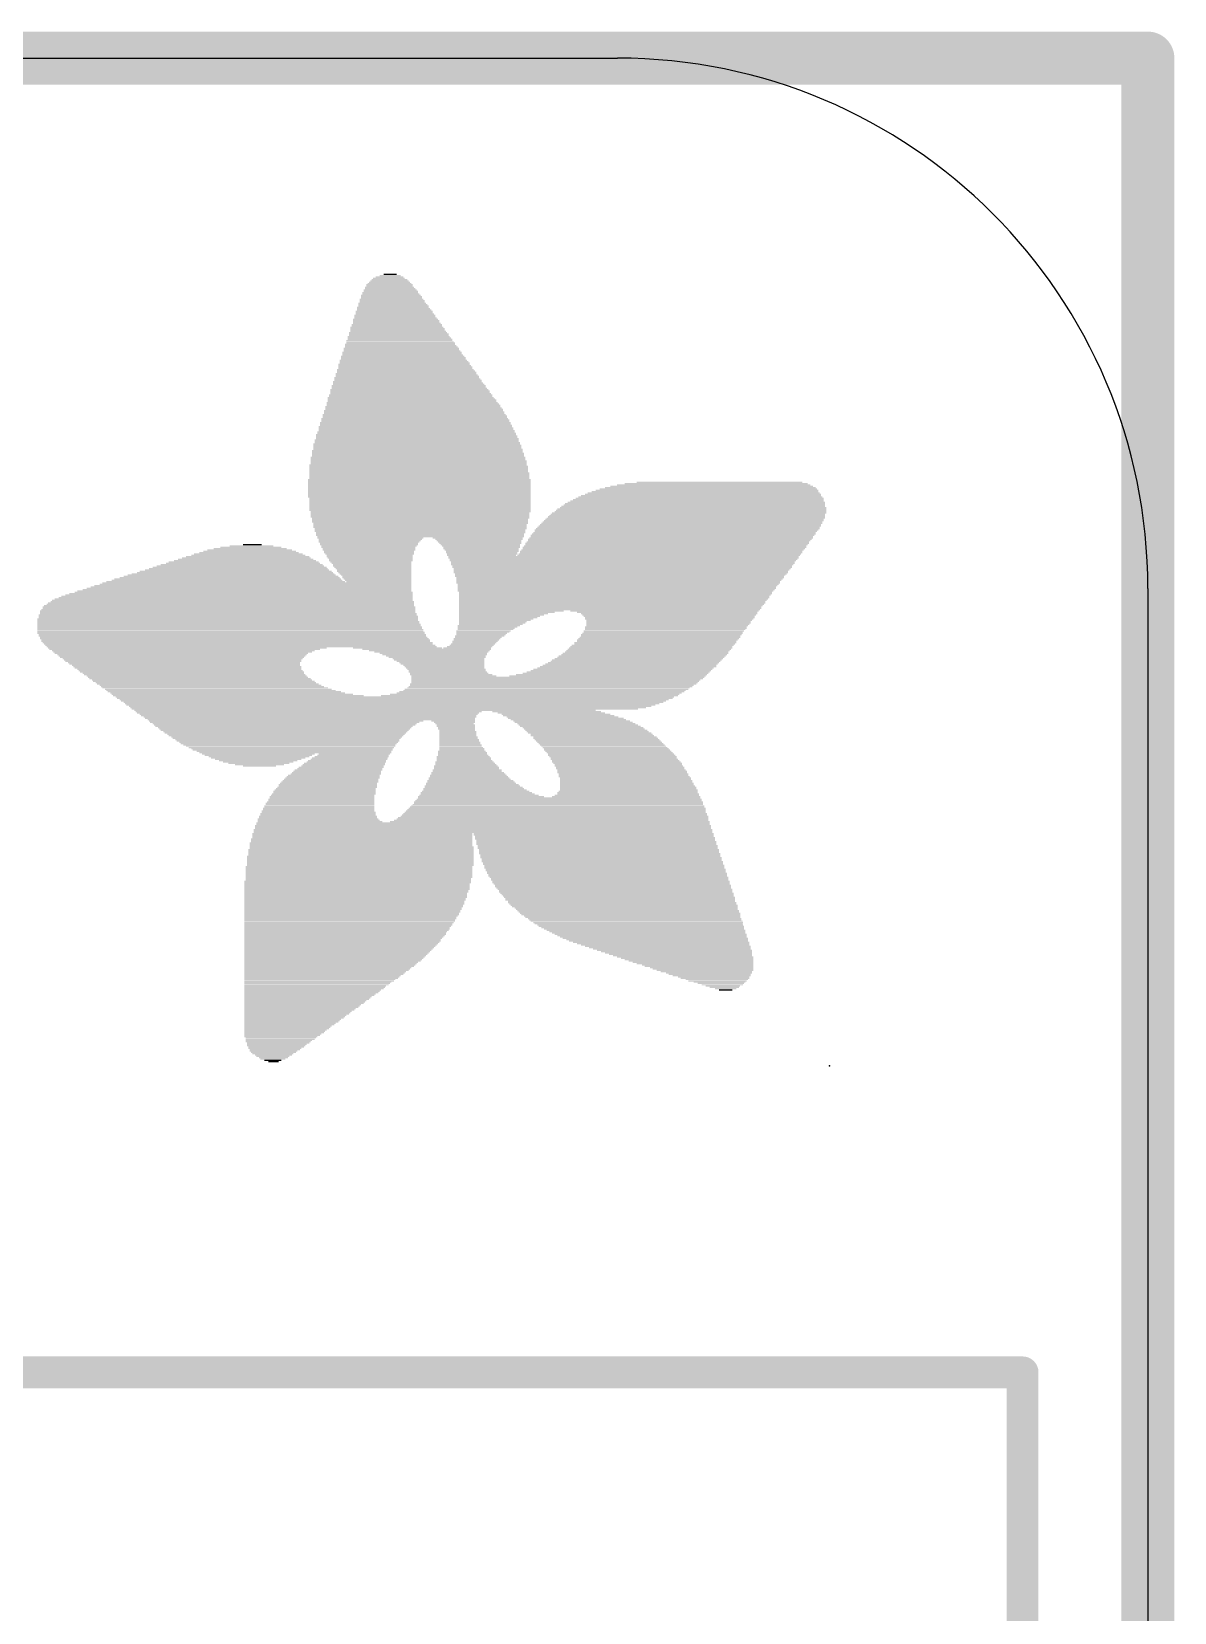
# Model space of a CAD drawing. Extents: x -44.9 to 38.2, y -10.9 to 10.9.
# Drawn here: x 32.75 to 38.23, y 3.35 to 10.92 of the extents above; entities that cross this region are included whole.
import ezdxf

# ---------------------------------------------------------------- set-up
doc = ezdxf.new("R2010")
doc.units = 0
for name, color, linetype in [('1', 12, 'CONTINUOUS'), ('16', 5, 'CONTINUOUS'), ('20', 53, 'CONTINUOUS'), ('22', 6, 'CONTINUOUS'), ('24', 6, 'CONTINUOUS')]:
    doc.layers.add(name, color=color, linetype=linetype)

# ---------------------------------------------------------------- blocks, each defined once
blk = doc.blocks.new('RECT')
blk.add_solid([(-0.5, -0.5), (0.5, -0.5), (-0.5, 0.5), (0.5, 0.5)])

msp = doc.modelspace()

# ---------------------------------------------------------------- linework, layer by layer
at = {"layer": '1', "const_width": 0.254}
for points in [[(-38.1, 10.795), (38.1, 10.795)], [(38.1, 10.795), (38.1, -10.795)]]:
    msp.add_lwpolyline(points, dxfattribs=at)
at = {"layer": '1', "const_width": 0.127}
for points in [[(38.1635, 10.795, 1), (38.0365, 10.795)], [(38.1, 10.7315, 1), (38.1, 10.8585)]]:
    msp.add_lwpolyline(points, format="xyb", dxfattribs=at)
at = {"layer": '16', "const_width": 0.254}
for points in [[(-38.1, 10.795), (38.1, 10.795)], [(38.1, 10.795), (38.1, -10.795)]]:
    msp.add_lwpolyline(points, dxfattribs=at)
at = {"layer": '16', "const_width": 0.127}
for points in [[(38.1635, 10.795, 1), (38.0365, 10.795)], [(38.1, 10.7315, 1), (38.1, 10.8585)]]:
    msp.add_lwpolyline(points, format="xyb", dxfattribs=at)
at = {"layer": '20'}
for p, q in [((-35.56, 10.795), (35.56, 10.795)), ((38.1, 8.255), (38.1, -8.255))]:
    msp.add_line(p, q, dxfattribs=at)
msp.add_arc((35.56, 8.255), 2.54, 0, 90, dxfattribs=at)
at = {"layer": '22', "const_width": 0.1524}
for points in [[(37.5, 4.5), (-37.5, 4.5)], [(37.5, -4.5), (37.5, 4.5)]]:
    msp.add_lwpolyline(points, dxfattribs=at)
at = {"layer": '22', "const_width": 0.0762}
for points in [[(37.5381, 4.5, 1), (37.4619, 4.5)], [(37.5, 4.4619, 1), (37.5, 4.5381)]]:
    msp.add_lwpolyline(points, format="xyb", dxfattribs=at)
at = {"layer": '24'}
msp.add_point((36.576, 5.969), dxfattribs=at)

# ---------------------------------------------------------------- block references
at = {"layer": '22', "rotation": 180}
for p, xscale, yscale in [((34.4678, 9.6965), 0.235, 0.0063), ((34.471, 9.6901), 0.2413, 0.0064), ((34.4678, 9.7092), 0.2222, 0.0063), ((34.4678, 9.7028), 0.2222, 0.0064), ((34.4678, 9.7155), 0.2096, 0.0064), ((34.4678, 9.7218), 0.1968, 0.0063), ((34.4678, 9.7282), 0.1842, 0.0064), ((34.4678, 9.7346), 0.1714, 0.0063), ((34.4646, 9.7409), 0.1524, 0.0064), ((34.4678, 9.7473), 0.1334, 0.0063), ((34.471, 9.7536), 0.1016, 0.0064), ((34.471, 9.7599), 0.0635, 0.0063), ((34.4805, 9.6203), 0.3238, 0.0063), ((34.4837, 9.6139), 0.3302, 0.0064), ((34.4773, 9.6393), 0.3048, 0.0064), ((34.4805, 9.633), 0.3112, 0.0063), ((34.4805, 9.6266), 0.3112, 0.0064), ((34.4742, 9.6584), 0.2857, 0.0063), ((34.4774, 9.652), 0.2921, 0.0064), ((34.4774, 9.6456), 0.2921, 0.0063), ((34.471, 9.6711), 0.2667, 0.0063), ((34.4742, 9.6647), 0.2731, 0.0064), ((34.471, 9.6837), 0.254, 0.0063), ((34.4742, 9.6774), 0.2603, 0.0064), ((34.4995, 9.5377), 0.4127, 0.0064), ((34.4964, 9.5441), 0.4064, 0.0063), ((34.4932, 9.5631), 0.3874, 0.0064), ((34.4932, 9.5568), 0.3874, 0.0063), ((34.4963, 9.5504), 0.3937, 0.0064), ((34.4901, 9.5822), 0.3683, 0.0063), ((34.4901, 9.5758), 0.3683, 0.0064), ((34.4932, 9.5694), 0.3746, 0.0063), ((34.4837, 9.6012), 0.3429, 0.0064), ((34.4869, 9.5949), 0.3493, 0.0063), ((34.49, 9.5885), 0.3556, 0.0064), ((34.4869, 9.6075), 0.3365, 0.0063), ((34.5123, 9.4615), 0.4889, 0.0064), ((34.5091, 9.4806), 0.4699, 0.0063), ((34.5123, 9.4742), 0.4763, 0.0064), ((34.5123, 9.4679), 0.4763, 0.0063), ((34.5027, 9.506), 0.4445, 0.0063), ((34.5059, 9.4996), 0.4508, 0.0064), ((34.5059, 9.4932), 0.4508, 0.0063), ((34.5091, 9.4869), 0.4572, 0.0064), ((34.5027, 9.5187), 0.4318, 0.0063), ((34.5027, 9.5123), 0.4318, 0.0064), ((34.4995, 9.5313), 0.4127, 0.0063), ((34.5027, 9.525), 0.4191, 0.0064), ((34.5281, 9.3917), 0.5588, 0.0063), ((34.525, 9.4044), 0.5525, 0.0063), ((34.525, 9.398), 0.5525, 0.0064), ((34.5186, 9.4234), 0.527, 0.0064), ((34.5218, 9.417), 0.5334, 0.0063), ((34.525, 9.4107), 0.5397, 0.0064), ((34.5154, 9.4425), 0.508, 0.0063), ((34.5186, 9.4361), 0.5144, 0.0064), ((34.5218, 9.4298), 0.5207, 0.0063), ((34.5186, 9.4488), 0.5016, 0.0064), ((34.5155, 9.4551), 0.4953, 0.0063), ((34.5376, 9.3282), 0.6287, 0.0063), ((34.5408, 9.3218), 0.635, 0.0064), ((34.544, 9.3155), 0.6414, 0.0063), ((34.5376, 9.3408), 0.6159, 0.0063), ((34.5408, 9.3345), 0.6223, 0.0064), ((34.5345, 9.3472), 0.6096, 0.0064), ((34.5344, 9.3599), 0.5969, 0.0064), ((34.5344, 9.3536), 0.5969, 0.0063), ((34.5313, 9.3663), 0.5906, 0.0063), ((34.5282, 9.3853), 0.5715, 0.0064), ((34.5282, 9.3789), 0.5715, 0.0063), ((34.5313, 9.3726), 0.5778, 0.0064), ((34.5535, 9.2456), 0.7112, 0.0064), ((34.5567, 9.2393), 0.7176, 0.0063), ((34.5567, 9.252), 0.7048, 0.0063), ((34.5504, 9.2646), 0.6921, 0.0063), ((34.5536, 9.2583), 0.6985, 0.0064), ((34.5472, 9.2837), 0.6731, 0.0064), ((34.5535, 9.271), 0.6858, 0.0064), ((34.5504, 9.2774), 0.6795, 0.0063), ((34.544, 9.3027), 0.654, 0.0063), ((34.5472, 9.2964), 0.6604, 0.0064), ((34.5504, 9.2901), 0.6667, 0.0063), ((34.544, 9.3091), 0.6414, 0.0064), ((34.5725, 9.1631), 0.8001, 0.0063), ((34.5694, 9.1694), 0.7938, 0.0064), ((34.5694, 9.1821), 0.781, 0.0064), ((34.5694, 9.1758), 0.781, 0.0063), ((34.5631, 9.2075), 0.7557, 0.0064), ((34.5662, 9.2012), 0.762, 0.0063), ((34.5662, 9.1948), 0.762, 0.0064), ((34.5694, 9.1884), 0.7684, 0.0063), ((34.5599, 9.2265), 0.7366, 0.0063), ((34.5599, 9.2202), 0.7366, 0.0064), ((34.5631, 9.2139), 0.7429, 0.0063), ((34.5599, 9.2329), 0.7239, 0.0064), ((34.5853, 9.0869), 0.8763, 0.0063), ((34.5821, 9.1059), 0.8572, 0.0064), ((34.5853, 9.0996), 0.8636, 0.0063), ((34.5853, 9.0932), 0.8636, 0.0064), ((34.5789, 9.125), 0.8382, 0.0063), ((34.5821, 9.1186), 0.8446, 0.0064), ((34.5853, 9.1123), 0.8509, 0.0063), ((34.5757, 9.144), 0.8191, 0.0064), ((34.5789, 9.1377), 0.8255, 0.0063), ((34.5821, 9.1313), 0.8318, 0.0064), ((34.5757, 9.1567), 0.8065, 0.0064), ((34.5757, 9.1504), 0.8065, 0.0063), ((34.5948, 9.0234), 0.9334, 0.0063), ((34.5948, 9.017), 0.9334, 0.0064), ((34.598, 9.0107), 0.9398, 0.0063), ((34.5917, 9.0297), 0.9271, 0.0064), ((34.5916, 9.0488), 0.9144, 0.0063), ((34.5916, 9.0424), 0.9144, 0.0064), ((34.5948, 9.0361), 0.9208, 0.0063), ((34.5885, 9.0678), 0.8953, 0.0064), ((34.5917, 9.0615), 0.9017, 0.0063), ((34.5917, 9.0551), 0.9017, 0.0064), ((34.5885, 9.0805), 0.8827, 0.0064), ((34.5885, 9.0742), 0.8827, 0.0063), ((34.598, 8.9472), 0.9906, 0.0063), ((34.6012, 8.9408), 0.9969, 0.0064), ((34.6012, 8.9345), 0.9969, 0.0063), ((34.598, 8.9662), 0.9779, 0.0064), ((34.598, 8.9599), 0.9779, 0.0063), ((34.6012, 8.9535), 0.9843, 0.0064), ((34.5948, 8.9916), 0.9588, 0.0064), ((34.598, 8.9853), 0.9652, 0.0063), ((34.598, 8.9789), 0.9652, 0.0064), ((34.6012, 8.9726), 0.9715, 0.0063), ((34.5948, 9.0043), 0.9462, 0.0064), ((34.598, 8.998), 0.9525, 0.0063), ((34.6044, 8.8837), 1.0287, 0.0063), ((34.6044, 8.8773), 1.0287, 0.0064), ((34.6044, 8.871), 1.0287, 0.0063), ((34.6075, 8.8646), 1.035, 0.0064), ((34.6075, 8.8582), 1.035, 0.0063), ((34.6043, 8.9027), 1.016, 0.0064), ((34.6043, 8.8963), 1.016, 0.0063), ((34.6043, 8.89), 1.016, 0.0064), ((34.6012, 8.9154), 1.0097, 0.0064), ((34.6012, 8.9091), 1.0097, 0.0063), ((34.6012, 8.9281), 0.9969, 0.0064), ((34.6044, 8.9218), 1.0033, 0.0063), ((34.6106, 8.8075), 1.0541, 0.0063), ((34.6106, 8.8011), 1.0541, 0.0064), ((34.6106, 8.7948), 1.0541, 0.0063), ((34.6106, 8.7884), 1.0541, 0.0064), ((34.6106, 8.782), 1.0541, 0.0063), ((34.6043, 8.8456), 1.0414, 0.0063), ((34.6075, 8.8392), 1.0478, 0.0064), ((34.6075, 8.8329), 1.0478, 0.0063), ((34.6075, 8.8265), 1.0478, 0.0064), ((34.6075, 8.8201), 1.0478, 0.0063), ((34.6075, 8.8138), 1.0478, 0.0064), ((34.6075, 8.8519), 1.035, 0.0064), ((34.6107, 8.7757), 1.0668, 0.0064), ((34.6107, 8.7694), 1.0668, 0.0063), ((34.6107, 8.763), 1.0668, 0.0064), ((34.6107, 8.7567), 1.0668, 0.0063), ((34.6107, 8.7503), 1.0668, 0.0064), ((34.6107, 8.7439), 1.0668, 0.0063), ((34.6107, 8.7376), 1.0668, 0.0064), ((34.6107, 8.7313), 1.0668, 0.0063), ((34.6107, 8.7249), 1.0668, 0.0064), ((34.6107, 8.7186), 1.0668, 0.0063), ((34.6107, 8.7122), 1.0668, 0.0064), ((34.6107, 8.7058), 1.0668, 0.0063), ((35.9696, 8.7058), 1.1303, 0.0063), ((35.9728, 8.7122), 1.1113, 0.0064), ((35.9791, 8.7186), 1.0858, 0.0063), ((35.9886, 8.7249), 1.0668, 0.0064), ((35.995, 8.7313), 1.0414, 0.0063), ((36.0045, 8.7376), 1.0096, 0.0064), ((36.0109, 8.7439), 0.9715, 0.0063), ((36.0204, 8.7503), 0.9271, 0.0064), ((36.0331, 8.7567), 0.8763, 0.0063), ((36.049, 8.763), 0.7937, 0.0064), ((34.6107, 8.6995), 1.0668, 0.0064), ((34.6107, 8.6932), 1.0668, 0.0063), ((34.6138, 8.6868), 1.0605, 0.0064), ((34.6138, 8.6805), 1.0605, 0.0063), ((34.6138, 8.6741), 1.0605, 0.0064), ((34.6138, 8.6677), 1.0605, 0.0063), ((34.6138, 8.6614), 1.0605, 0.0064), ((34.6138, 8.6551), 1.0605, 0.0063), ((34.6138, 8.6487), 1.0605, 0.0064), ((34.6138, 8.6424), 1.0605, 0.0063), ((34.6138, 8.636), 1.0605, 0.0064), ((34.6138, 8.6296), 1.0605, 0.0063), ((35.9124, 8.6296), 1.2954, 0.0063), ((35.9156, 8.636), 1.289, 0.0064), ((35.922, 8.6424), 1.2763, 0.0063), ((35.922, 8.6487), 1.2637, 0.0064), ((35.9283, 8.6551), 1.251, 0.0063), ((35.9315, 8.6614), 1.2446, 0.0064), ((35.9379, 8.6677), 1.2319, 0.0063), ((35.941, 8.6741), 1.2128, 0.0064), ((35.9474, 8.6805), 1.2001, 0.0063), ((35.9537, 8.6868), 1.1874, 0.0064), ((35.9569, 8.6932), 1.1684, 0.0063), ((35.9601, 8.6995), 1.1493, 0.0064), ((34.617, 8.6233), 1.0541, 0.0064), ((34.6138, 8.617), 1.0477, 0.0063), ((34.6138, 8.6106), 1.0477, 0.0064), ((34.6138, 8.6043), 1.0477, 0.0063), ((34.6138, 8.5979), 1.0477, 0.0064), ((34.6138, 8.5852), 1.0351, 0.0064), ((34.6138, 8.5789), 1.0351, 0.0063), ((34.6138, 8.5725), 1.0351, 0.0064), ((34.617, 8.5915), 1.0414, 0.0063), ((34.617, 8.5662), 1.0287, 0.0063), ((34.6138, 8.5598), 1.0223, 0.0064), ((34.6138, 8.5534), 1.0223, 0.0063), ((35.8585, 8.5534), 1.3525, 0.0063), ((35.8616, 8.5598), 1.3462, 0.0064), ((35.868, 8.5662), 1.3462, 0.0063), ((35.8712, 8.5725), 1.3399, 0.0064), ((35.8775, 8.5789), 1.3398, 0.0063), ((35.8807, 8.5852), 1.3335, 0.0064), ((35.8871, 8.5915), 1.3335, 0.0063), ((35.8902, 8.5979), 1.3272, 0.0064), ((35.8934, 8.6043), 1.3208, 0.0063), ((35.8966, 8.6106), 1.3145, 0.0064), ((35.9029, 8.617), 1.3144, 0.0063), ((35.9093, 8.6233), 1.3017, 0.0064), ((34.6138, 8.5471), 1.0223, 0.0064), ((34.617, 8.5408), 1.016, 0.0063), ((34.6138, 8.5344), 1.0097, 0.0064), ((34.6138, 8.5281), 1.0097, 0.0063), ((34.617, 8.5217), 1.0033, 0.0064), ((34.6138, 8.5153), 0.9969, 0.0063), ((34.6138, 8.509), 0.9969, 0.0064), ((34.617, 8.5027), 0.9906, 0.0063), ((34.3757, 8.4963), 0.508, 0.0064), ((34.3758, 8.49), 0.4953, 0.0063), ((34.3726, 8.4836), 0.4889, 0.0064), ((34.3694, 8.4772), 0.4826, 0.0063), ((34.8901, 8.4963), 0.4318, 0.0064), ((34.8965, 8.49), 0.4191, 0.0063), ((34.8964, 8.4836), 0.4064, 0.0064), ((34.8996, 8.4772), 0.4, 0.0063), ((35.8013, 8.4772), 1.3526, 0.0063), ((35.8109, 8.49), 1.3589, 0.0063), ((35.8077, 8.4836), 1.3525, 0.0064), ((35.8172, 8.4963), 1.3589, 0.0064), ((35.8236, 8.509), 1.3589, 0.0064), ((35.8204, 8.5027), 1.3525, 0.0063), ((35.8299, 8.5153), 1.3589, 0.0063), ((35.8331, 8.5217), 1.3525, 0.0064), ((35.8426, 8.5344), 1.3589, 0.0064), ((35.8394, 8.5281), 1.3526, 0.0063), ((35.849, 8.5408), 1.3589, 0.0063), ((35.8521, 8.5471), 1.3526, 0.0064), ((33.7884, 8.4074), 0.5905, 0.0064), ((33.7916, 8.4138), 0.5461, 0.0063), ((33.7916, 8.4201), 0.5207, 0.0064), ((33.7947, 8.4265), 0.4762, 0.0063), ((33.7979, 8.4328), 0.4445, 0.0064), ((33.7979, 8.4391), 0.4064, 0.0063), ((33.8011, 8.4455), 0.3493, 0.0064), ((33.8043, 8.4519), 0.2921, 0.0063), ((33.8074, 8.4582), 0.2096, 0.0064), ((33.8105, 8.4646), 0.0889, 0.0063), ((34.3694, 8.4709), 0.4699, 0.0064), ((34.3694, 8.4646), 0.4699, 0.0063), ((34.3694, 8.4582), 0.4572, 0.0064), ((34.3662, 8.4519), 0.4508, 0.0063), ((34.3694, 8.4455), 0.4445, 0.0064), ((34.3694, 8.4391), 0.4445, 0.0063), ((34.3694, 8.4328), 0.4318, 0.0064), ((34.3694, 8.4265), 0.4318, 0.0063), ((34.3726, 8.4201), 0.4255, 0.0064), ((34.3726, 8.4138), 0.4127, 0.0063), ((34.3726, 8.4074), 0.4127, 0.0064), ((34.9028, 8.4709), 0.3937, 0.0064), ((34.9028, 8.4646), 0.381, 0.0063), ((34.906, 8.4582), 0.3747, 0.0064), ((34.9092, 8.4519), 0.3683, 0.0063), ((34.906, 8.4455), 0.3619, 0.0064), ((34.9091, 8.4391), 0.3556, 0.0063), ((34.9123, 8.4328), 0.3492, 0.0064), ((34.9092, 8.4265), 0.3429, 0.0063), ((34.9123, 8.4201), 0.3366, 0.0064), ((34.9091, 8.4138), 0.3302, 0.0063), ((35.5886, 8.4074), 1.6764, 0.0064), ((35.7569, 8.4138), 1.3525, 0.0063), ((35.7632, 8.4201), 1.3526, 0.0064), ((35.7696, 8.4328), 1.3525, 0.0064), ((35.7696, 8.4265), 1.3525, 0.0063), ((35.7759, 8.4391), 1.3526, 0.0063), ((35.7855, 8.4519), 1.3589, 0.0063), ((35.7823, 8.4455), 1.3525, 0.0064), ((35.7886, 8.4582), 1.3526, 0.0064), ((35.7981, 8.4709), 1.3589, 0.0064), ((35.795, 8.4646), 1.3525, 0.0063), ((33.728, 8.3312), 0.9398, 0.0064), ((33.7312, 8.3376), 0.9208, 0.0063), ((33.7375, 8.3439), 0.8827, 0.0064), ((33.7439, 8.3503), 0.8572, 0.0063), ((33.7503, 8.3566), 0.8319, 0.0064), ((33.7535, 8.3629), 0.8001, 0.0063), ((33.7598, 8.3693), 0.7747, 0.0064), ((33.7661, 8.3757), 0.7366, 0.0063), ((33.7693, 8.382), 0.7176, 0.0064), ((33.7756, 8.3884), 0.6795, 0.0063), ((33.7788, 8.3947), 0.6477, 0.0064), ((33.782, 8.401), 0.616, 0.0063), ((34.3757, 8.401), 0.4064, 0.0063), ((34.3789, 8.3947), 0.4, 0.0064), ((34.3789, 8.3884), 0.4, 0.0063), ((34.3789, 8.382), 0.3874, 0.0064), ((34.3821, 8.3757), 0.381, 0.0063), ((34.3852, 8.3693), 0.3747, 0.0064), ((34.3852, 8.3629), 0.3747, 0.0063), ((34.3884, 8.3566), 0.3683, 0.0064), ((34.3916, 8.3503), 0.362, 0.0063), ((34.3948, 8.3439), 0.3556, 0.0064), ((34.3948, 8.3376), 0.3556, 0.0063), ((34.398, 8.3312), 0.3493, 0.0064), ((35.5886, 8.401), 1.6764, 0.0063), ((35.5886, 8.3947), 1.6637, 0.0064), ((35.5854, 8.3884), 1.6574, 0.0063), ((35.5854, 8.382), 1.6446, 0.0064), ((35.5854, 8.3757), 1.6446, 0.0063), ((35.5823, 8.3693), 1.6383, 0.0064), ((35.5822, 8.3629), 1.6256, 0.0063), ((35.5822, 8.3566), 1.6256, 0.0064), ((35.5823, 8.3503), 1.6129, 0.0063), ((35.5791, 8.3439), 1.6065, 0.0064), ((35.5759, 8.3376), 1.6002, 0.0063), ((35.5759, 8.3312), 1.6002, 0.0064), ((33.7947, 8.255), 1.5558, 0.0064), ((33.8043, 8.2614), 1.5367, 0.0063), ((33.8137, 8.2677), 1.5177, 0.0064), ((33.8265, 8.2741), 1.4923, 0.0063), ((33.8328, 8.2804), 1.4796, 0.0064), ((33.6836, 8.2867), 1.143, 0.0063), ((33.69, 8.2931), 1.1049, 0.0064), ((33.6931, 8.2995), 1.0858, 0.0063), ((33.7026, 8.3058), 1.0541, 0.0064), ((33.709, 8.3122), 1.0287, 0.0063), ((33.7122, 8.3185), 0.9969, 0.0064), ((33.7185, 8.3248), 0.9716, 0.0063), ((34.4012, 8.3248), 0.3429, 0.0063), ((34.4043, 8.3185), 0.3366, 0.0064), ((34.4075, 8.3122), 0.3302, 0.0063), ((34.4075, 8.3058), 0.3302, 0.0064), ((34.4107, 8.2995), 0.3239, 0.0063), ((34.4139, 8.2931), 0.3175, 0.0064), ((34.417, 8.2867), 0.3112, 0.0063), ((35.5759, 8.3248), 1.5875, 0.0063), ((35.5727, 8.3185), 1.5812, 0.0064), ((35.5695, 8.3122), 1.5748, 0.0063), ((35.5695, 8.2995), 1.5621, 0.0063), ((35.5663, 8.2931), 1.5557, 0.0064), ((35.5727, 8.3058), 1.5684, 0.0064), ((35.5632, 8.2867), 1.5494, 0.0063), ((35.5632, 8.2804), 1.5494, 0.0064), ((35.56, 8.2677), 1.5304, 0.0064), ((35.5568, 8.2614), 1.524, 0.0063), ((35.5568, 8.255), 1.524, 0.0064), ((35.5632, 8.2741), 1.5367, 0.0063), ((33.7058, 8.1788), 1.759, 0.0064), ((33.709, 8.1852), 1.7526, 0.0063), ((33.7154, 8.1915), 1.7399, 0.0064), ((33.7153, 8.1979), 1.7272, 0.0063), ((33.7217, 8.2042), 1.7145, 0.0064), ((33.7312, 8.2105), 1.6954, 0.0063), ((33.7375, 8.2169), 1.6827, 0.0064), ((33.7471, 8.2233), 1.6637, 0.0063), ((33.7566, 8.2296), 1.6446, 0.0064), ((33.7693, 8.236), 1.6192, 0.0063), ((33.7725, 8.2423), 1.6002, 0.0064), ((33.7852, 8.2486), 1.5748, 0.0063), ((35.5537, 8.2486), 1.5177, 0.0063), ((35.5505, 8.2423), 1.5113, 0.0064), ((35.5314, 8.1788), 1.4605, 0.0064), ((35.5505, 8.236), 1.4986, 0.0063), ((35.5505, 8.2296), 1.4986, 0.0064), ((35.5473, 8.2233), 1.4922, 0.0063), ((35.5442, 8.2169), 1.4859, 0.0064), ((35.5442, 8.2105), 1.4859, 0.0063), ((35.541, 8.2042), 1.4795, 0.0064), ((35.5378, 8.1979), 1.4732, 0.0063), ((35.5346, 8.1915), 1.4668, 0.0064), ((35.5346, 8.1852), 1.4668, 0.0063), ((33.6931, 8.109), 1.8224, 0.0063), ((33.6931, 8.1026), 1.8224, 0.0064), ((33.6962, 8.1217), 1.8161, 0.0063), ((33.6962, 8.1153), 1.8161, 0.0064), ((33.6931, 8.128), 1.8098, 0.0064), ((33.6931, 8.1471), 1.797, 0.0063), ((33.6931, 8.1407), 1.797, 0.0064), ((33.6963, 8.1343), 1.8034, 0.0063), ((33.6962, 8.1534), 1.7907, 0.0064), ((33.6994, 8.1661), 1.7843, 0.0064), ((33.6994, 8.1598), 1.7843, 0.0063), ((33.6994, 8.1724), 1.7717, 0.0063), ((35.5282, 8.1724), 1.4541, 0.0063), ((34.9948, 8.1217), 0.3873, 0.0063), ((35.5251, 8.1661), 1.4478, 0.0064), ((35.5251, 8.1598), 1.4478, 0.0063), ((35.5219, 8.1534), 1.4414, 0.0064), ((35.052, 8.1471), 0.5016, 0.0063), ((35.0298, 8.1407), 0.4572, 0.0064), ((35.0139, 8.1343), 0.4254, 0.0063), ((35.0044, 8.128), 0.4064, 0.0064), ((34.9885, 8.1153), 0.3746, 0.0064), ((34.979, 8.109), 0.3556, 0.0063), ((34.9727, 8.1026), 0.3429, 0.0064), ((35.7855, 8.1471), 0.9017, 0.0063), ((35.7981, 8.1407), 0.8636, 0.0064), ((35.8077, 8.1343), 0.8445, 0.0063), ((35.8077, 8.128), 0.8319, 0.0064), ((35.8077, 8.1217), 0.8191, 0.0063), ((35.8108, 8.1153), 0.8128, 0.0064), ((35.8077, 8.109), 0.8065, 0.0063), ((35.8077, 8.1026), 0.7937, 0.0064), ((33.6994, 8.0836), 1.8351, 0.0063), ((33.6994, 8.0772), 1.8351, 0.0064), ((33.7026, 8.0709), 1.8415, 0.0063), ((33.7026, 8.0645), 1.8415, 0.0064), ((33.6963, 8.0962), 1.8288, 0.0063), ((33.6963, 8.0899), 1.8288, 0.0064), ((33.7058, 8.0582), 1.8478, 0.0063), ((33.7058, 8.0518), 1.8478, 0.0064), ((33.709, 8.0455), 1.8542, 0.0063), ((33.709, 8.0391), 1.8542, 0.0064), ((33.7153, 8.0328), 1.8542, 0.0063), ((33.7153, 8.0264), 1.8542, 0.0064), ((34.8996, 8.0264), 0.235, 0.0064), ((34.9186, 8.0518), 0.2603, 0.0064), ((34.9155, 8.0455), 0.254, 0.0063), ((34.9092, 8.0391), 0.2413, 0.0064), ((34.906, 8.0328), 0.2349, 0.0063), ((34.9441, 8.0772), 0.2985, 0.0064), ((34.9377, 8.0709), 0.2858, 0.0063), ((34.9314, 8.0645), 0.2731, 0.0064), ((34.9282, 8.0582), 0.2667, 0.0063), ((34.9599, 8.0899), 0.3175, 0.0064), ((34.9631, 8.0962), 0.3238, 0.0063), ((34.9536, 8.0836), 0.3048, 0.0063), ((35.7696, 8.0328), 0.7683, 0.0063), ((35.7664, 8.0264), 0.762, 0.0064), ((35.7759, 8.0391), 0.7684, 0.0064), ((35.7791, 8.0455), 0.762, 0.0063), ((35.7823, 8.0518), 0.7683, 0.0064), ((35.7886, 8.0582), 0.7684, 0.0063), ((35.7918, 8.0709), 0.7747, 0.0063), ((35.7918, 8.0645), 0.7747, 0.0064), ((35.8045, 8.0962), 0.7874, 0.0063), ((35.8045, 8.0899), 0.7874, 0.0064), ((35.8013, 8.0836), 0.781, 0.0063), ((35.7981, 8.0772), 0.7747, 0.0064), ((33.7217, 8.0201), 1.8542, 0.0063), ((33.7249, 8.0137), 1.8605, 0.0064), ((33.7312, 8.0074), 1.8606, 0.0063), ((33.7312, 8.001), 1.8606, 0.0064), ((33.7407, 7.9947), 1.8669, 0.0063), ((33.7439, 7.9883), 1.8606, 0.0064), ((33.7535, 7.982), 1.8669, 0.0063), ((33.7598, 7.9756), 1.8669, 0.0064), ((33.4995, 7.9693), 1.3335, 0.0063), ((33.4867, 7.9629), 1.2954, 0.0064), ((33.4804, 7.9566), 1.2573, 0.0063), ((33.4772, 7.9502), 1.2382, 0.0064), ((34.5059, 7.9693), 0.4254, 0.0063), ((34.6456, 7.9629), 0.616, 0.0064), ((34.6583, 7.9566), 0.5778, 0.0063), ((34.6679, 7.9502), 0.5461, 0.0064), ((34.8393, 7.9693), 0.2286, 0.0063), ((34.852, 7.9756), 0.2159, 0.0064), ((34.8615, 7.982), 0.2096, 0.0063), ((34.8679, 7.9883), 0.2095, 0.0064), ((34.8773, 8.001), 0.2159, 0.0064), ((34.8742, 7.9947), 0.2096, 0.0063), ((34.8837, 8.0074), 0.2159, 0.0063), ((34.8869, 8.0137), 0.2222, 0.0064), ((34.8933, 8.0201), 0.2223, 0.0063), ((35.6997, 7.9502), 0.781, 0.0064), ((35.7061, 7.9566), 0.7811, 0.0063), ((35.7124, 7.9629), 0.781, 0.0064), ((35.7188, 7.9693), 0.7811, 0.0063), ((35.7219, 7.9756), 0.7747, 0.0064), ((35.7283, 7.982), 0.7747, 0.0063), ((35.7378, 7.9883), 0.7684, 0.0064), ((35.741, 7.9947), 0.7747, 0.0063), ((35.7505, 8.0074), 0.7684, 0.0063), ((35.7473, 8.001), 0.762, 0.0064), ((35.7569, 8.0137), 0.7683, 0.0064), ((35.7632, 8.0201), 0.7684, 0.0063), ((33.4708, 7.9439), 1.2129, 0.0063), ((33.474, 7.9375), 1.1938, 0.0064), ((33.474, 7.9312), 1.1811, 0.0063), ((33.474, 7.9248), 1.1684, 0.0064), ((33.4772, 7.9184), 1.1494, 0.0063), ((33.4772, 7.9121), 1.1366, 0.0064), ((33.4804, 7.9058), 1.1303, 0.0063), ((33.4836, 7.8994), 1.1113, 0.0064), ((33.4868, 7.8931), 1.1049, 0.0063), ((33.4931, 7.8867), 1.0922, 0.0064), ((33.4994, 7.8803), 1.0922, 0.0063), ((33.5026, 7.874), 1.0858, 0.0064), ((34.6774, 7.9439), 0.5143, 0.0063), ((34.6837, 7.9375), 0.5016, 0.0064), ((34.69, 7.9312), 0.4763, 0.0063), ((34.6964, 7.9248), 0.4636, 0.0064), ((34.7028, 7.9184), 0.4381, 0.0063), ((34.7059, 7.9121), 0.4318, 0.0064), ((34.7123, 7.9058), 0.4191, 0.0063), ((34.7186, 7.8994), 0.4064, 0.0064), ((34.7218, 7.8931), 0.4, 0.0063), ((34.7281, 7.8867), 0.3873, 0.0064), ((34.7313, 7.8803), 0.381, 0.0063), ((34.7345, 7.874), 0.3746, 0.0064), ((35.5981, 7.874), 0.8446, 0.0064), ((35.6108, 7.8803), 0.8446, 0.0063), ((35.6172, 7.8867), 0.8319, 0.0064), ((35.6267, 7.8931), 0.8255, 0.0063), ((35.6362, 7.8994), 0.8192, 0.0064), ((35.6457, 7.9058), 0.8128, 0.0063), ((35.6521, 7.9121), 0.8128, 0.0064), ((35.6616, 7.9184), 0.8064, 0.0063), ((35.6712, 7.9248), 0.8001, 0.0064), ((35.6775, 7.9312), 0.8001, 0.0063), ((35.687, 7.9375), 0.7938, 0.0064), ((35.6934, 7.9439), 0.7937, 0.0063), ((33.5089, 7.8677), 1.0731, 0.0063), ((33.5153, 7.8613), 1.0732, 0.0064), ((33.5217, 7.855), 1.0731, 0.0063), ((33.528, 7.8486), 1.0604, 0.0064), ((33.5344, 7.8422), 1.0605, 0.0063), ((33.5438, 7.8359), 1.0541, 0.0064), ((33.5502, 7.8296), 1.0541, 0.0063), ((33.5598, 7.8232), 1.0605, 0.0064), ((33.5693, 7.8169), 1.0541, 0.0063), ((33.5788, 7.8105), 1.0604, 0.0064), ((33.5883, 7.8042), 1.0541, 0.0063), ((33.5979, 7.7978), 1.0605, 0.0064), ((34.7409, 7.8677), 0.3747, 0.0063), ((34.7472, 7.855), 0.3746, 0.0063), ((34.7441, 7.8613), 0.3683, 0.0064), ((34.7536, 7.8486), 0.3747, 0.0064), ((34.763, 7.8422), 0.3937, 0.0063), ((35.252, 7.7978), 1.3716, 0.0064), ((35.2647, 7.8169), 1.3843, 0.0063), ((35.2615, 7.8105), 1.3779, 0.0064), ((34.7758, 7.8359), 0.4064, 0.0064), ((35.2743, 7.8296), 1.4033, 0.0063), ((35.2711, 7.8232), 1.397, 0.0064), ((35.2584, 7.8042), 1.3716, 0.0063), ((35.5124, 7.8359), 0.9398, 0.0064), ((35.5314, 7.8422), 0.9144, 0.0063), ((35.5505, 7.8486), 0.889, 0.0064), ((35.5632, 7.855), 0.8763, 0.0063), ((35.5759, 7.8613), 0.8636, 0.0064), ((35.5854, 7.8677), 0.8572, 0.0063), ((33.6106, 7.7915), 1.0605, 0.0063), ((33.6201, 7.7851), 1.0668, 0.0064), ((33.6328, 7.7788), 1.0795, 0.0063), ((33.6487, 7.7724), 1.0859, 0.0064), ((33.6613, 7.7661), 1.0985, 0.0063), ((33.6772, 7.7597), 1.1176, 0.0064), ((33.6931, 7.7534), 1.124, 0.0063), ((33.7154, 7.747), 1.1557, 0.0064), ((33.7439, 7.7407), 1.2002, 0.0063), ((34.4932, 7.7343), 2.6734, 0.0064), ((34.4932, 7.728), 2.6606, 0.0063), ((34.4901, 7.7216), 2.6289, 0.0064), ((35.1377, 7.7407), 1.4224, 0.0063), ((35.1632, 7.747), 1.3843, 0.0064), ((35.1853, 7.7534), 1.3653, 0.0063), ((35.1981, 7.7597), 1.3653, 0.0064), ((35.2108, 7.7661), 1.3525, 0.0063), ((35.2203, 7.7724), 1.3589, 0.0064), ((35.2298, 7.7788), 1.3526, 0.0063), ((35.2394, 7.7851), 1.3589, 0.0064), ((35.2457, 7.7915), 1.3589, 0.0063), ((34.4869, 7.7153), 2.6099, 0.0063), ((34.4869, 7.7089), 2.5845, 0.0064), ((34.4805, 7.7026), 2.559, 0.0063), ((34.4742, 7.6962), 2.5337, 0.0064), ((34.471, 7.6899), 2.5019, 0.0063), ((34.4614, 7.6835), 2.4701, 0.0064), ((34.4456, 7.6772), 2.4257, 0.0063), ((34.3503, 7.6708), 2.2098, 0.0064), ((34.0804, 7.6645), 1.6573, 0.0063), ((34.0772, 7.6581), 1.6383, 0.0064), ((34.0804, 7.6518), 1.6193, 0.0063), ((34.0804, 7.6454), 1.6065, 0.0064), ((35.2203, 7.6645), 0.5207, 0.0063), ((35.2425, 7.6581), 0.5144, 0.0064), ((35.2647, 7.6518), 0.5207, 0.0063), ((35.2774, 7.6454), 0.5334, 0.0064), ((34.0868, 7.6391), 1.5938, 0.0063), ((34.0868, 7.6327), 1.5812, 0.0064), ((34.0932, 7.6264), 1.5685, 0.0063), ((33.9725, 7.62), 1.3144, 0.0064), ((33.9661, 7.6137), 1.2891, 0.0063), ((33.9661, 7.6073), 1.2637, 0.0064), ((33.9661, 7.601), 1.2509, 0.0063), ((33.9629, 7.5946), 1.2319, 0.0064), ((33.9661, 7.5883), 1.2129, 0.0063), ((33.9661, 7.5819), 1.2001, 0.0064), ((33.9661, 7.5756), 1.1875, 0.0063), ((33.9693, 7.5692), 1.1684, 0.0064), ((34.7726, 7.62), 0.2096, 0.0064), ((34.779, 7.6137), 0.1969, 0.0063), ((34.779, 7.6073), 0.1841, 0.0064), ((34.7853, 7.601), 0.1842, 0.0063), ((34.7853, 7.5946), 0.1842, 0.0064), ((34.7885, 7.5883), 0.1778, 0.0063), ((34.7885, 7.5819), 0.1778, 0.0064), ((34.7948, 7.5692), 0.1778, 0.0064), ((34.7917, 7.5756), 0.1715, 0.0063), ((35.2965, 7.6391), 0.5334, 0.0063), ((35.3124, 7.6327), 0.5525, 0.0064), ((35.3251, 7.6264), 0.5525, 0.0063), ((35.3409, 7.62), 0.5588, 0.0064), ((35.3505, 7.6137), 0.5651, 0.0063), ((35.3632, 7.6073), 0.5651, 0.0064), ((35.3727, 7.601), 0.5715, 0.0063), ((35.3822, 7.5946), 0.5778, 0.0064), ((35.3949, 7.5883), 0.5778, 0.0063), ((35.4013, 7.5819), 0.5779, 0.0064), ((35.4108, 7.5756), 0.5842, 0.0063), ((35.4171, 7.5692), 0.5842, 0.0064), ((33.9693, 7.5629), 1.1557, 0.0063), ((33.9725, 7.5565), 1.1366, 0.0064), ((33.9725, 7.5502), 1.124, 0.0063), ((33.9757, 7.5438), 1.1049, 0.0064), ((33.9757, 7.5375), 1.0922, 0.0063), ((33.9789, 7.5311), 1.0731, 0.0064), ((33.982, 7.5248), 1.0668, 0.0063), ((33.9852, 7.5184), 1.0478, 0.0064), ((33.9852, 7.5121), 1.035, 0.0063), ((33.9884, 7.5057), 1.016, 0.0064), ((33.9948, 7.4994), 1.0033, 0.0063), ((33.9979, 7.493), 0.9842, 0.0064), ((34.8011, 7.5311), 0.1905, 0.0064), ((34.8011, 7.5248), 0.1905, 0.0063), ((34.8043, 7.5184), 0.1969, 0.0064), ((34.8043, 7.5121), 0.1969, 0.0063), ((34.7948, 7.5629), 0.1778, 0.0063), ((34.7948, 7.5565), 0.1778, 0.0064), ((34.7948, 7.5502), 0.1778, 0.0063), ((34.798, 7.5438), 0.1842, 0.0064), ((34.798, 7.5375), 0.1842, 0.0063), ((34.8075, 7.5057), 0.2032, 0.0064), ((34.8075, 7.4994), 0.2032, 0.0063), ((34.8107, 7.493), 0.2096, 0.0064), ((35.4267, 7.5629), 0.5905, 0.0063), ((35.4362, 7.5565), 0.5842, 0.0064), ((35.4394, 7.5502), 0.5905, 0.0063), ((35.452, 7.5438), 0.5905, 0.0064), ((35.4552, 7.5375), 0.5969, 0.0063), ((35.4616, 7.5311), 0.5969, 0.0064), ((35.468, 7.5248), 0.5969, 0.0063), ((35.4743, 7.5184), 0.5969, 0.0064), ((35.4807, 7.5121), 0.5969, 0.0063), ((35.487, 7.5057), 0.5969, 0.0064), ((35.4933, 7.4994), 0.5969, 0.0063), ((35.4997, 7.493), 0.5969, 0.0064), ((34.0011, 7.4867), 0.9652, 0.0063), ((34.0042, 7.4803), 0.9589, 0.0064), ((34.0106, 7.474), 0.9334, 0.0063), ((34.017, 7.4676), 0.9207, 0.0064), ((33.8392, 7.4613), 0.5397, 0.0063), ((33.8392, 7.4549), 0.5143, 0.0064), ((33.8423, 7.4486), 0.4826, 0.0063), ((33.8392, 7.4422), 0.4509, 0.0064), ((33.8392, 7.4359), 0.4127, 0.0063), ((33.8392, 7.4295), 0.3747, 0.0064), ((33.8392, 7.4232), 0.3365, 0.0063), ((34.2614, 7.4232), 0.381, 0.0063), ((34.2646, 7.4295), 0.3746, 0.0064), ((34.2741, 7.4359), 0.3683, 0.0063), ((34.2773, 7.4422), 0.362, 0.0064), ((34.2868, 7.4486), 0.3556, 0.0063), ((34.2932, 7.4549), 0.3429, 0.0064), ((34.2996, 7.4613), 0.3429, 0.0063), ((34.8266, 7.4232), 0.2794, 0.0063), ((34.8202, 7.4486), 0.254, 0.0063), ((34.8234, 7.4422), 0.2604, 0.0064), ((34.8234, 7.4359), 0.2604, 0.0063), ((34.8266, 7.4295), 0.2667, 0.0064), ((34.8139, 7.474), 0.2286, 0.0063), ((34.8171, 7.4676), 0.2349, 0.0064), ((34.8171, 7.4613), 0.2349, 0.0063), ((34.8203, 7.4549), 0.2413, 0.0064), ((34.8139, 7.4867), 0.2159, 0.0063), ((34.8139, 7.4803), 0.2159, 0.0064), ((35.5092, 7.4803), 0.6032, 0.0064), ((35.5061, 7.4867), 0.5969, 0.0063), ((35.5156, 7.474), 0.6033, 0.0063), ((35.5219, 7.4676), 0.6032, 0.0064), ((35.5282, 7.4613), 0.6033, 0.0063), ((35.5314, 7.4549), 0.6096, 0.0064), ((35.5378, 7.4486), 0.6096, 0.0063), ((35.541, 7.4422), 0.6033, 0.0064), ((35.5441, 7.4359), 0.6096, 0.0063), ((35.5505, 7.4295), 0.6096, 0.0064), ((35.5537, 7.4232), 0.6159, 0.0063), ((33.8424, 7.4168), 0.2921, 0.0064), ((33.8455, 7.4104), 0.235, 0.0063), ((33.8455, 7.4041), 0.1588, 0.0064), ((34.1947, 7.347), 0.4509, 0.0063), ((34.1979, 7.3533), 0.4445, 0.0064), ((34.2011, 7.3597), 0.4382, 0.0063), ((34.2106, 7.366), 0.4318, 0.0064), ((34.2138, 7.3723), 0.4254, 0.0063), ((34.217, 7.3787), 0.4191, 0.0064), ((34.2234, 7.3851), 0.4191, 0.0063), ((34.2297, 7.3914), 0.4064, 0.0064), ((34.236, 7.3978), 0.4064, 0.0063), ((34.2424, 7.4041), 0.3937, 0.0064), ((34.2488, 7.4104), 0.3937, 0.0063), ((34.2519, 7.4168), 0.3874, 0.0064), ((34.8488, 7.347), 0.3874, 0.0063), ((34.8456, 7.3597), 0.3683, 0.0063), ((34.8488, 7.3533), 0.3746, 0.0064), ((34.8424, 7.3723), 0.3493, 0.0063), ((34.8456, 7.366), 0.3556, 0.0064), ((34.8393, 7.3851), 0.3302, 0.0063), ((34.8393, 7.3787), 0.3302, 0.0064), ((34.8329, 7.4041), 0.3048, 0.0064), ((34.8361, 7.3978), 0.3112, 0.0063), ((34.8361, 7.3914), 0.3112, 0.0064), ((34.8298, 7.4168), 0.2857, 0.0064), ((34.833, 7.4104), 0.2921, 0.0063), ((35.56, 7.4168), 0.616, 0.0064), ((35.5632, 7.4104), 0.6096, 0.0063), ((35.5663, 7.4041), 0.6159, 0.0064), ((35.5727, 7.3978), 0.616, 0.0063), ((35.5727, 7.3914), 0.616, 0.0064), ((35.5791, 7.3851), 0.6159, 0.0063), ((35.5823, 7.3787), 0.6223, 0.0064), ((35.5823, 7.3723), 0.6223, 0.0063), ((35.5886, 7.366), 0.6223, 0.0064), ((35.5886, 7.3597), 0.6223, 0.0063), ((35.5918, 7.3533), 0.6287, 0.0064), ((35.5981, 7.347), 0.6286, 0.0063), ((34.1534, 7.2708), 0.4953, 0.0063), ((34.1566, 7.2835), 0.4889, 0.0063), ((34.1566, 7.2771), 0.4889, 0.0064), ((34.1598, 7.2898), 0.4826, 0.0064), ((34.163, 7.2961), 0.4762, 0.0063), ((34.1694, 7.3025), 0.4763, 0.0064), ((34.1726, 7.3152), 0.4699, 0.0064), ((34.1726, 7.3089), 0.4699, 0.0063), ((34.1757, 7.3216), 0.4636, 0.0063), ((34.1821, 7.3279), 0.4635, 0.0064), ((34.1852, 7.3342), 0.4572, 0.0063), ((34.1884, 7.3406), 0.4508, 0.0064), ((34.8837, 7.2771), 0.5334, 0.0064), ((34.8901, 7.2708), 0.5461, 0.0063), ((34.8805, 7.2835), 0.5143, 0.0063), ((34.8773, 7.2898), 0.4953, 0.0064), ((34.871, 7.2961), 0.4826, 0.0063), ((34.8647, 7.3089), 0.4572, 0.0063), ((34.8711, 7.3025), 0.4699, 0.0064), ((34.8583, 7.3216), 0.4318, 0.0063), ((34.8647, 7.3152), 0.4445, 0.0064), ((34.8552, 7.3342), 0.4127, 0.0063), ((34.8584, 7.3279), 0.4191, 0.0064), ((34.852, 7.3406), 0.3937, 0.0064), ((35.6076, 7.2771), 0.6731, 0.0064), ((35.6108, 7.2708), 0.6794, 0.0063), ((35.6108, 7.2835), 0.6668, 0.0063), ((35.6044, 7.3216), 0.6413, 0.0063), ((35.6044, 7.3152), 0.6413, 0.0064), ((35.6076, 7.3089), 0.6477, 0.0063), ((35.5981, 7.3406), 0.6286, 0.0064), ((35.6013, 7.3342), 0.635, 0.0063), ((35.6013, 7.3279), 0.635, 0.0064), ((35.6108, 7.3025), 0.654, 0.0064), ((35.6108, 7.2961), 0.654, 0.0063), ((35.614, 7.2898), 0.6604, 0.0064), ((34.1281, 7.2009), 0.5334, 0.0064), ((34.1281, 7.1946), 0.5334, 0.0063), ((34.1313, 7.2136), 0.5271, 0.0064), ((34.1313, 7.2073), 0.5271, 0.0063), ((34.1345, 7.2263), 0.5207, 0.0064), ((34.1345, 7.22), 0.5207, 0.0063), ((34.1376, 7.2327), 0.5144, 0.0063), ((34.1408, 7.2454), 0.508, 0.0063), ((34.1408, 7.239), 0.508, 0.0064), ((34.144, 7.2581), 0.5017, 0.0063), ((34.144, 7.2517), 0.5017, 0.0064), ((34.1472, 7.2644), 0.4953, 0.0064), ((35.2679, 7.1946), 1.4288, 0.0063), ((35.2711, 7.2009), 1.4224, 0.0064), ((35.2711, 7.2073), 1.4097, 0.0063), ((35.2743, 7.2136), 1.4033, 0.0064), ((35.2743, 7.22), 1.3907, 0.0063), ((35.2775, 7.2327), 1.3843, 0.0063), ((35.2775, 7.2263), 1.3843, 0.0064), ((35.2774, 7.239), 1.3716, 0.0064), ((35.2806, 7.2454), 1.3652, 0.0063), ((34.906, 7.2581), 0.6033, 0.0063), ((35.2806, 7.2517), 1.3526, 0.0064), ((34.8965, 7.2644), 0.5715, 0.0064), ((35.6013, 7.2581), 0.7112, 0.0063), ((35.6044, 7.2644), 0.6921, 0.0064), ((34.9155, 7.1184), 2.1844, 0.0063), ((34.9154, 7.1311), 2.1717, 0.0063), ((34.9154, 7.1247), 2.1717, 0.0064), ((34.1249, 7.1501), 0.5778, 0.0064), ((34.1281, 7.1438), 0.5842, 0.0063), ((34.1345, 7.1374), 0.5969, 0.0064), ((34.1249, 7.1628), 0.5652, 0.0064), ((34.1249, 7.1565), 0.5652, 0.0063), ((34.1249, 7.1755), 0.5524, 0.0064), ((34.1249, 7.1692), 0.5524, 0.0063), ((34.1249, 7.1882), 0.5398, 0.0064), ((34.1281, 7.1819), 0.5461, 0.0063), ((35.2362, 7.1374), 1.5303, 0.0064), ((35.2425, 7.1438), 1.505, 0.0063), ((35.2489, 7.1501), 1.4923, 0.0064), ((35.2521, 7.1565), 1.4859, 0.0063), ((35.2584, 7.1628), 1.4732, 0.0064), ((35.2584, 7.1692), 1.4605, 0.0063), ((35.2615, 7.1755), 1.4541, 0.0064), ((35.2615, 7.1819), 1.4415, 0.0063), ((35.2647, 7.1882), 1.4351, 0.0064), ((34.3345, 7.0549), 1.0605, 0.0063), ((34.3345, 7.0485), 1.0605, 0.0064), ((34.3345, 7.0422), 1.0605, 0.0063), ((34.3377, 7.0803), 1.0541, 0.0063), ((34.3377, 7.0739), 1.0541, 0.0064), ((34.3377, 7.0676), 1.0541, 0.0063), ((34.3377, 7.0612), 1.0541, 0.0064), ((34.9154, 7.0993), 2.1971, 0.0064), ((34.9154, 7.093), 2.1971, 0.0063), ((34.9154, 7.0866), 2.1971, 0.0064), ((34.9155, 7.112), 2.1844, 0.0064), ((34.9155, 7.1057), 2.1844, 0.0063), ((35.4457, 7.0803), 1.1494, 0.0063), ((35.4457, 7.0739), 1.1494, 0.0064), ((35.452, 7.0612), 1.1493, 0.0064), ((35.452, 7.0549), 1.1493, 0.0063), ((35.4489, 7.0676), 1.143, 0.0063), ((35.4552, 7.0485), 1.143, 0.0064), ((35.4584, 7.0422), 1.1494, 0.0063), ((34.3281, 6.9723), 1.0858, 0.0064), ((34.3281, 6.966), 1.0858, 0.0063), ((34.3313, 7.0041), 1.0795, 0.0063), ((34.3313, 6.9977), 1.0795, 0.0064), ((34.3313, 6.9914), 1.0795, 0.0063), ((34.3313, 6.985), 1.0795, 0.0064), ((34.3313, 6.9787), 1.0795, 0.0063), ((34.3313, 7.0358), 1.0668, 0.0064), ((34.3313, 7.0295), 1.0668, 0.0063), ((34.3313, 7.0231), 1.0668, 0.0064), ((34.3345, 7.0168), 1.0731, 0.0063), ((34.3345, 7.0104), 1.0731, 0.0064), ((35.4584, 7.0358), 1.1494, 0.0064), ((35.4584, 7.0295), 1.1494, 0.0063), ((35.4648, 7.0231), 1.1493, 0.0064), ((35.4648, 7.0168), 1.1493, 0.0063), ((35.4648, 7.0104), 1.1493, 0.0064), ((35.4711, 7.0041), 1.1494, 0.0063), ((35.4711, 6.9977), 1.1494, 0.0064), ((35.4711, 6.9914), 1.1494, 0.0063), ((35.4743, 6.985), 1.1557, 0.0064), ((35.4775, 6.9787), 1.1493, 0.0063), ((35.4775, 6.9723), 1.1493, 0.0064), ((35.4807, 6.966), 1.1557, 0.0063), ((34.3218, 6.9215), 1.0859, 0.0064), ((34.3218, 6.9152), 1.0859, 0.0063), ((34.3218, 6.9088), 1.0859, 0.0064), ((34.3218, 6.9024), 1.0859, 0.0063), ((34.3218, 6.8961), 1.0859, 0.0064), ((34.3218, 6.8898), 1.0859, 0.0063), ((34.3281, 6.9596), 1.0858, 0.0064), ((34.3281, 6.9533), 1.0858, 0.0063), ((34.3281, 6.9469), 1.0858, 0.0064), ((34.3281, 6.9405), 1.0858, 0.0063), ((34.3281, 6.9342), 1.0858, 0.0064), ((34.3281, 6.9279), 1.0858, 0.0063), ((35.4838, 6.9596), 1.1494, 0.0064), ((35.4838, 6.9533), 1.1494, 0.0063), ((35.487, 6.9469), 1.1557, 0.0064), ((35.4901, 6.9405), 1.1493, 0.0063), ((35.4901, 6.9342), 1.1493, 0.0064), ((35.4965, 6.9279), 1.1494, 0.0063), ((35.4965, 6.9215), 1.1494, 0.0064), ((35.4965, 6.9152), 1.1494, 0.0063), ((35.5029, 6.9088), 1.1493, 0.0064), ((35.5029, 6.9024), 1.1493, 0.0063), ((35.506, 6.8961), 1.143, 0.0064), ((35.5092, 6.8898), 1.1494, 0.0063), ((34.3122, 6.839), 1.0795, 0.0063), ((34.3122, 6.8326), 1.0795, 0.0064), ((34.3122, 6.8262), 1.0795, 0.0063), ((34.3122, 6.8199), 1.0795, 0.0064), ((34.3122, 6.8136), 1.0795, 0.0063), ((34.3154, 6.8517), 1.0858, 0.0063), ((34.3154, 6.8453), 1.0858, 0.0064), ((34.3218, 6.8834), 1.0859, 0.0064), ((34.3218, 6.8771), 1.0859, 0.0063), ((34.3218, 6.8707), 1.0859, 0.0064), ((34.3186, 6.8643), 1.0795, 0.0063), ((34.3186, 6.858), 1.0795, 0.0064), ((35.5124, 6.8834), 1.143, 0.0064), ((35.5124, 6.8771), 1.143, 0.0063), ((35.5187, 6.8707), 1.143, 0.0064), ((35.5219, 6.8643), 1.1366, 0.0063), ((35.5219, 6.858), 1.1366, 0.0064), ((35.5282, 6.8517), 1.1367, 0.0063), ((35.5282, 6.8453), 1.1367, 0.0064), ((35.5314, 6.839), 1.1303, 0.0063), ((35.5378, 6.8326), 1.1303, 0.0064), ((35.5378, 6.8262), 1.1303, 0.0063), ((35.541, 6.8199), 1.1239, 0.0064), ((35.5473, 6.8136), 1.124, 0.0063), ((34.309, 6.8072), 1.0731, 0.0064), ((34.309, 6.8009), 1.0731, 0.0063), ((34.3059, 6.7945), 1.0668, 0.0064), ((34.3059, 6.7881), 1.0668, 0.0063), ((34.3059, 6.7818), 1.0668, 0.0064), ((34.3059, 6.7755), 1.0668, 0.0063), ((34.3027, 6.7691), 1.0604, 0.0064), ((34.3027, 6.7628), 1.0604, 0.0063), ((34.2996, 6.7564), 1.0541, 0.0064), ((34.2996, 6.75), 1.0541, 0.0063), ((34.2996, 6.7437), 1.0541, 0.0064), ((34.2964, 6.7374), 1.0477, 0.0063), ((35.5505, 6.8072), 1.1176, 0.0064), ((35.5505, 6.8009), 1.1176, 0.0063), ((35.5568, 6.7945), 1.1176, 0.0064), ((35.56, 6.7881), 1.1112, 0.0063), ((35.5632, 6.7818), 1.1049, 0.0064), ((35.5695, 6.7755), 1.1049, 0.0063), ((35.5727, 6.7691), 1.0986, 0.0064), ((35.5727, 6.7628), 1.0986, 0.0063), ((35.5791, 6.7564), 1.0859, 0.0064), ((35.5822, 6.75), 1.0922, 0.0063), ((35.5854, 6.7437), 1.0858, 0.0064), ((35.5918, 6.7374), 1.0859, 0.0063), ((34.2964, 6.731), 1.0477, 0.0064), ((34.2932, 6.7247), 1.0414, 0.0063), ((34.2932, 6.7183), 1.0414, 0.0064), ((34.29, 6.712), 1.035, 0.0063), ((34.29, 6.7056), 1.035, 0.0064), ((34.2805, 6.6802), 1.016, 0.0064), ((34.2805, 6.6739), 1.016, 0.0063), ((34.2773, 6.6675), 1.0096, 0.0064), ((34.2773, 6.6612), 1.0096, 0.0063), ((34.2869, 6.6993), 1.0287, 0.0063), ((34.2869, 6.6929), 1.0287, 0.0064), ((34.2837, 6.6866), 1.0223, 0.0063), ((35.595, 6.731), 1.0795, 0.0064), ((35.6013, 6.7247), 1.0668, 0.0063), ((35.6044, 6.7183), 1.0605, 0.0064), ((35.6108, 6.712), 1.0604, 0.0063), ((35.614, 6.7056), 1.0541, 0.0064), ((35.6204, 6.6993), 1.0541, 0.0063), ((35.6235, 6.6929), 1.0478, 0.0064), ((35.6299, 6.6866), 1.0351, 0.0063), ((35.6331, 6.6802), 1.0287, 0.0064), ((35.6425, 6.6739), 1.0223, 0.0063), ((35.6457, 6.6675), 1.016, 0.0064), ((35.6521, 6.6612), 1.016, 0.0063), ((34.2741, 6.6548), 1.0033, 0.0064), ((34.2709, 6.6485), 0.9969, 0.0063), ((34.2709, 6.6421), 0.9969, 0.0064), ((34.2678, 6.6358), 0.9906, 0.0063), ((34.2646, 6.6294), 0.9842, 0.0064), ((34.2646, 6.6231), 0.9842, 0.0063), ((34.2615, 6.6167), 0.9779, 0.0064), ((34.2583, 6.6104), 0.9715, 0.0063), ((34.2551, 6.604), 0.9652, 0.0064), ((34.2551, 6.5977), 0.9652, 0.0063), ((34.2519, 6.5913), 0.9588, 0.0064), ((34.2488, 6.585), 0.9525, 0.0063), ((35.6585, 6.6548), 1.0033, 0.0064), ((35.6616, 6.6485), 0.997, 0.0063), ((35.668, 6.6421), 0.9843, 0.0064), ((35.6743, 6.6358), 0.9842, 0.0063), ((35.6806, 6.6294), 0.9715, 0.0064), ((35.687, 6.6231), 0.9588, 0.0063), ((35.6966, 6.6167), 0.9525, 0.0064), ((35.7029, 6.6104), 0.9398, 0.0063), ((35.7093, 6.604), 0.9271, 0.0064), ((35.7188, 6.5977), 0.9207, 0.0063), ((35.7251, 6.5913), 0.908, 0.0064), ((35.7315, 6.585), 0.8953, 0.0063), ((34.236, 6.5532), 0.9271, 0.0064), ((34.2328, 6.5469), 0.9207, 0.0063), ((34.2424, 6.5723), 0.9398, 0.0063), ((34.2424, 6.5659), 0.9398, 0.0064), ((34.2392, 6.5596), 0.9334, 0.0063), ((34.2297, 6.5405), 0.9144, 0.0064), ((34.2265, 6.5342), 0.908, 0.0063), ((34.2234, 6.5278), 0.9017, 0.0064), ((34.2202, 6.5215), 0.8953, 0.0063), ((34.217, 6.5151), 0.889, 0.0064), ((34.2138, 6.5088), 0.8826, 0.0063), ((34.2456, 6.5786), 0.9461, 0.0064), ((35.741, 6.5786), 0.889, 0.0064), ((35.7505, 6.5723), 0.87, 0.0063), ((35.7569, 6.5659), 0.8573, 0.0064), ((35.7696, 6.5596), 0.8445, 0.0063), ((35.7791, 6.5532), 0.8255, 0.0064), ((35.7886, 6.5469), 0.8064, 0.0063), ((35.8013, 6.5405), 0.7938, 0.0064), ((35.8109, 6.5342), 0.7747, 0.0063), ((35.8204, 6.5278), 0.7557, 0.0064), ((35.8331, 6.5215), 0.7429, 0.0063), ((35.8426, 6.5151), 0.7239, 0.0064), ((35.8521, 6.5088), 0.7048, 0.0063), ((34.1979, 6.477), 0.8509, 0.0064), ((34.1947, 6.4707), 0.8445, 0.0063), ((34.2043, 6.4897), 0.8636, 0.0064), ((34.2011, 6.4834), 0.8572, 0.0063), ((34.1884, 6.4643), 0.8318, 0.0064), ((34.1853, 6.458), 0.8255, 0.0063), ((34.1821, 6.4516), 0.8191, 0.0064), ((34.1789, 6.4453), 0.8128, 0.0063), ((34.2107, 6.5024), 0.8763, 0.0064), ((34.2075, 6.4961), 0.8699, 0.0063), ((34.1726, 6.4389), 0.8001, 0.0064), ((35.8616, 6.5024), 0.6858, 0.0064), ((35.8712, 6.4961), 0.6667, 0.0063), ((35.8839, 6.4897), 0.6541, 0.0064), ((35.8934, 6.4834), 0.635, 0.0063), ((35.9029, 6.477), 0.616, 0.0064), ((35.9124, 6.4707), 0.5969, 0.0063), ((35.922, 6.4643), 0.5779, 0.0064), ((35.9315, 6.458), 0.5588, 0.0063), ((35.9442, 6.4516), 0.5334, 0.0064), ((35.9505, 6.4453), 0.5207, 0.0063), ((35.9633, 6.4389), 0.4953, 0.0064), ((34.1598, 6.4199), 0.7747, 0.0063), ((34.1566, 6.4135), 0.7683, 0.0064), ((34.1217, 6.3627), 0.6985, 0.0064), ((34.1662, 6.4262), 0.7874, 0.0064), ((34.1535, 6.4072), 0.762, 0.0063), ((34.1472, 6.4008), 0.7493, 0.0064), ((34.144, 6.3944), 0.7429, 0.0063), ((34.1408, 6.3881), 0.7366, 0.0064), ((34.1249, 6.3691), 0.7048, 0.0063), ((34.1694, 6.4325), 0.7937, 0.0063), ((34.1345, 6.3818), 0.7239, 0.0063), ((34.1313, 6.3754), 0.7175, 0.0064), ((35.9696, 6.4325), 0.4826, 0.0063), ((35.9791, 6.4262), 0.4636, 0.0064), ((35.9855, 6.4199), 0.4381, 0.0063), ((35.9982, 6.4135), 0.4127, 0.0064), ((36.0014, 6.4072), 0.3937, 0.0063), ((36.0109, 6.4008), 0.3747, 0.0064), ((36.0204, 6.3944), 0.3429, 0.0063), ((36.0267, 6.3881), 0.3302, 0.0064), ((36.0363, 6.3818), 0.2985, 0.0063), ((36.0394, 6.3754), 0.2794, 0.0064), ((36.049, 6.3691), 0.2477, 0.0063), ((36.0553, 6.3627), 0.2222, 0.0064), ((34.1185, 6.3563), 0.6921, 0.0063), ((34.0836, 6.3056), 0.6223, 0.0063), ((34.1122, 6.35), 0.6794, 0.0064), ((34.1091, 6.3437), 0.6731, 0.0063), ((34.1059, 6.3373), 0.6667, 0.0064), ((34.0995, 6.331), 0.654, 0.0063), ((34.0868, 6.3119), 0.6286, 0.0064), ((34.0773, 6.2992), 0.6096, 0.0064), ((34.0741, 6.2929), 0.6032, 0.0063), ((34.071, 6.2865), 0.5969, 0.0064), ((34.0964, 6.3246), 0.6477, 0.0064), ((34.0932, 6.3182), 0.6413, 0.0063), ((36.0617, 6.3563), 0.1969, 0.0063), ((36.0648, 6.35), 0.1651, 0.0064), ((36.0712, 6.3437), 0.1397, 0.0063), ((36.0775, 6.3373), 0.1016, 0.0064), ((36.0776, 6.331), 0.0635, 0.0063), ((34.0455, 6.2484), 0.5461, 0.0064), ((34.0646, 6.2801), 0.5842, 0.0063), ((34.0614, 6.2738), 0.5778, 0.0064), ((34.0519, 6.2611), 0.5588, 0.0064), ((34.0487, 6.2548), 0.5524, 0.0063), ((34.0392, 6.242), 0.5334, 0.0063), ((34.036, 6.2357), 0.527, 0.0064), ((34.0297, 6.2294), 0.5143, 0.0063), ((34.0265, 6.223), 0.508, 0.0064), ((34.0233, 6.2167), 0.5016, 0.0063), ((34.0583, 6.2675), 0.5715, 0.0063), ((34.017, 6.2103), 0.4889, 0.0064), ((34.0042, 6.1913), 0.4635, 0.0063), ((33.9693, 6.1405), 0.3937, 0.0063), ((33.9661, 6.1341), 0.3873, 0.0064), ((34.0138, 6.2039), 0.4826, 0.0063), ((34.0106, 6.1976), 0.4762, 0.0064), ((34.0011, 6.1849), 0.4572, 0.0064), ((33.9979, 6.1786), 0.4508, 0.0063), ((33.9916, 6.1722), 0.4381, 0.0064), ((33.9884, 6.1659), 0.4318, 0.0063), ((33.9757, 6.1468), 0.4064, 0.0064), ((33.9821, 6.1595), 0.4191, 0.0064), ((33.9789, 6.1532), 0.4127, 0.0063), ((33.963, 6.1278), 0.381, 0.0063), ((33.9567, 6.1214), 0.3683, 0.0064), ((33.9535, 6.1151), 0.3619, 0.0063), ((33.9471, 6.1087), 0.3492, 0.0064), ((33.9471, 6.1024), 0.3366, 0.0063), ((33.9439, 6.096), 0.3302, 0.0064), ((33.9344, 6.0833), 0.3112, 0.0064), ((33.9376, 6.0897), 0.3175, 0.0063), ((33.928, 6.0706), 0.2857, 0.0064), ((33.9344, 6.077), 0.2984, 0.0063), ((33.9249, 6.0643), 0.2794, 0.0063), ((33.9248, 6.0579), 0.2667, 0.0064), ((33.9185, 6.0516), 0.254, 0.0063), ((33.9122, 6.0389), 0.2286, 0.0063), ((33.9186, 6.0452), 0.2413, 0.0064), ((33.9122, 6.0325), 0.2159, 0.0064), ((33.909, 6.0262), 0.1968, 0.0063), ((33.9122, 6.0198), 0.1778, 0.0064), ((33.909, 6.0135), 0.1588, 0.0063), ((33.9122, 6.0071), 0.1397, 0.0064), ((33.909, 6.0008), 0.1206, 0.0063), ((33.909, 5.9944), 0.0826, 0.0064), ((33.9122, 5.9881), 0.0508, 0.0063)]:
    msp.add_blockref('RECT', p, dxfattribs=dict(at, xscale=xscale, yscale=yscale))

doc.saveas('drawing.dxf')
